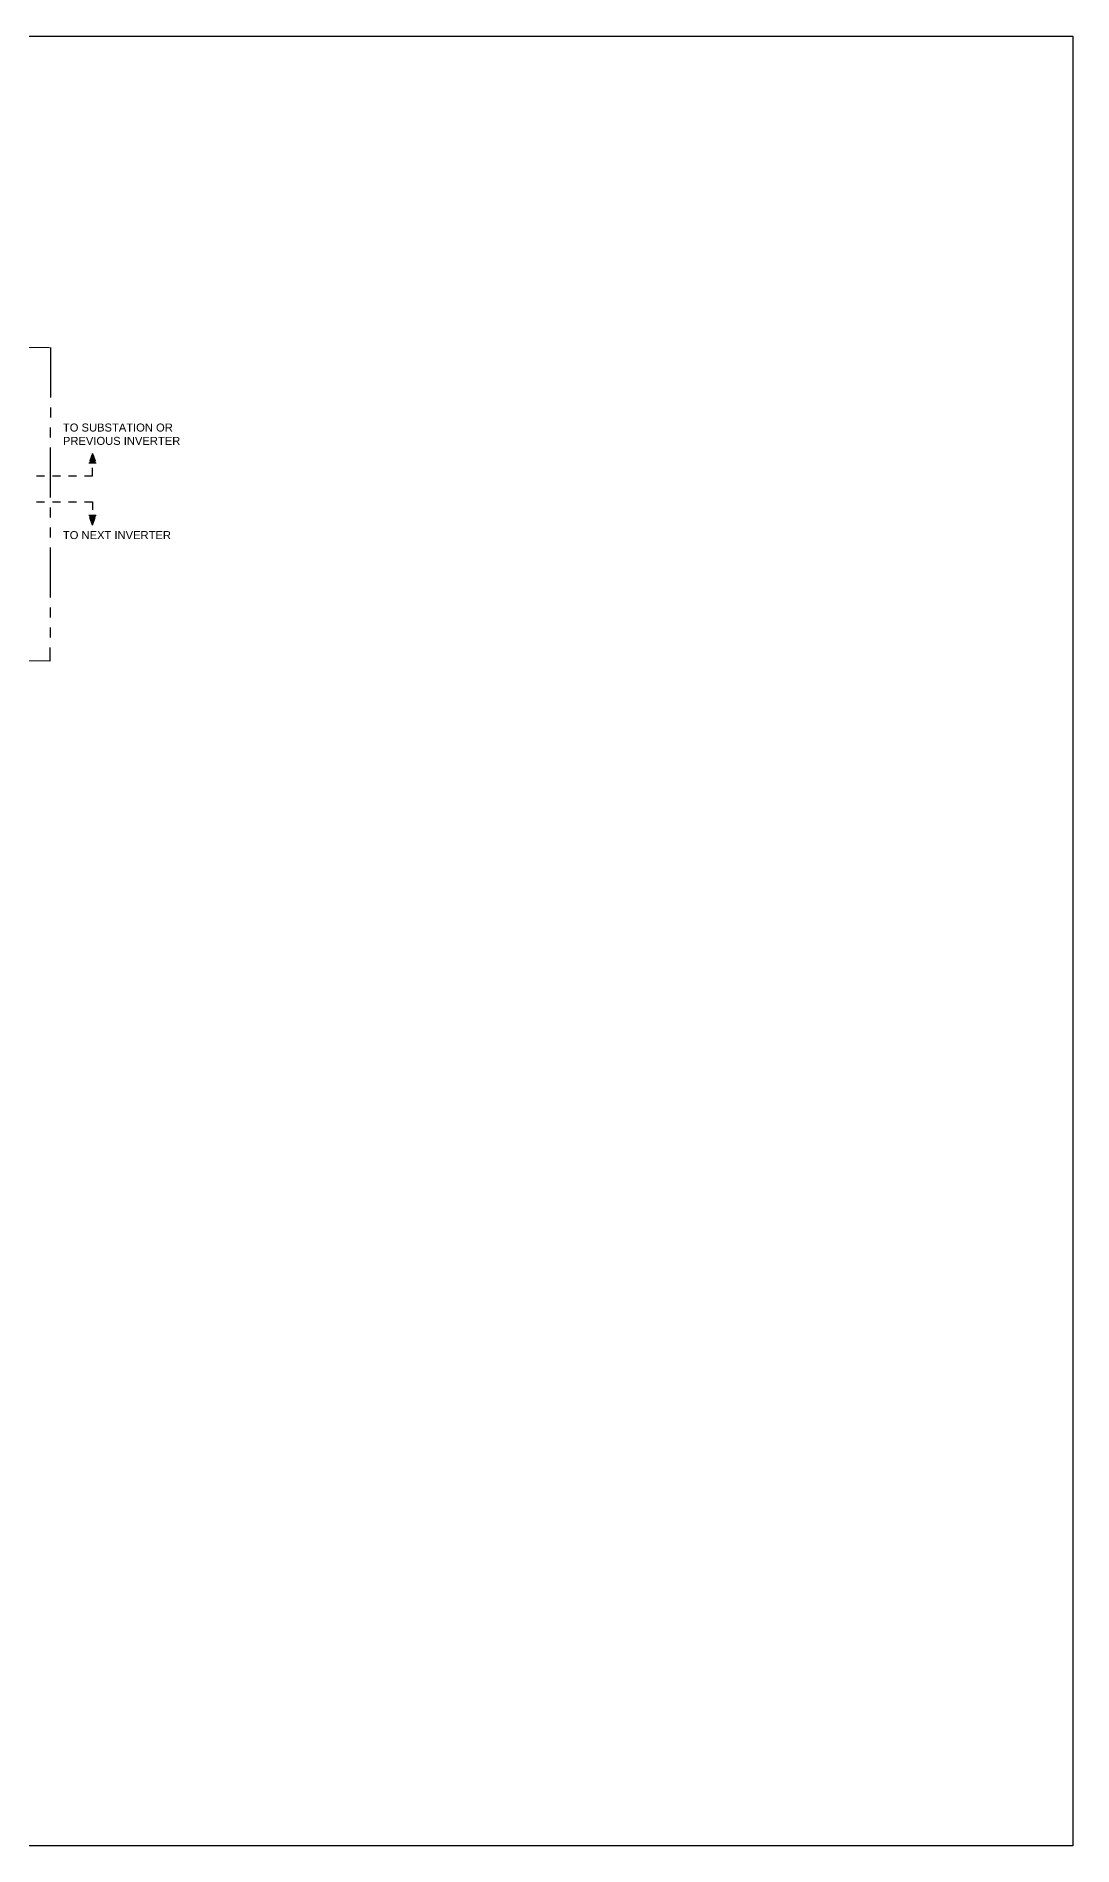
# Model space of a CAD drawing. Header units: feet. Extents: x -17.4 to 31, y -40.9 to 22.6.
# Drawn here: x 18.04 to 31, y 0 to 22.61 of the extents above; entities that cross this region are included whole.
import ezdxf

# ---------------------------------------------------------------- set-up
doc = ezdxf.new("R2010")
doc.units = ezdxf.units.FT
doc.header["$MEASUREMENT"] = 0
doc.linetypes.add('HIDDEN4', pattern=[0.0935, 0.0625, -0.031])
doc.linetypes.add('PHANTOM2', pattern=[1.25, 0.625, -0.125, 0.125, -0.125, 0.125, -0.125])
for name, color, linetype in [('Border By others', 3, 'PHANTOM2'), ('E-COMM-SMFB', 131, 'HIDDEN4'), ('G-ANNO-TEXT', 1, 'Continuous')]:
    doc.layers.add(name, color=color, linetype=linetype)
doc.styles.add('NEI-A', font='arial.ttf')

# ---------------------------------------------------------------- blocks, each defined once
blk = doc.blocks.new('arr')
at = {"ltscale": 0.5}
h = blk.add_hatch(color=256, dxfattribs=at)
h.dxf.hatch_style = 1
h.paths.add_polyline_path([(0.046, 0.123), (-0.046, 0.123), (0, 0)])
for p, q in [((0, 0), (-0.046, 0.123)), ((-0.046, 0.123), (0.046, 0.123)), ((0, 0), (0.046, 0.123))]:
    blk.add_line(p, q, dxfattribs=at)

msp = doc.modelspace()

# ---------------------------------------------------------------- linework, layer by layer
at = {"layer": 'Border By others'}
msp.add_lwpolyline([(12.585, 18.746), (18.22, 18.724), (18.214, 14.804), (12.579, 14.827)], close=True, dxfattribs=at)
at = {"layer": 'Defpoints', "color": 5}
msp.add_lwpolyline([(0, 22.612), (31, 22.612), (31, 0), (0, 0)], close=True, dxfattribs=at)
at = {"layer": 'E-COMM-SMFB'}
for points in [[(18.044, 17.12), (18.746, 17.12), (18.746, 17.276)], [(18.044, 16.793), (18.746, 16.793), (18.746, 16.626)]]:
    msp.add_lwpolyline(points, dxfattribs=at)

# ---------------------------------------------------------------- block references
at = {"layer": 'E-COMM-SMFB', "rotation": 180}
msp.add_blockref('arr', (18.746, 17.399), dxfattribs=at)
at = {"layer": 'E-COMM-SMFB'}
msp.add_blockref('arr', (18.746, 16.503), dxfattribs=at)

# ---------------------------------------------------------------- texts
at = {"layer": 'G-ANNO-TEXT', "char_height": 0.1, "attachment_point": 7, "style": 'NEI-A'}
for s, insert in [('TO SUBSTATION OR PREVIOUS INVERTER', (18.376, 17.504)), ('TO NEXT INVERTER', (18.376, 16.327))]:
    msp.add_mtext_dynamic_manual_height_columns(s, width=2.02965, gutter_width=0.5, heights=[0], dxfattribs=dict(at, insert=insert))

doc.saveas('drawing.dxf')
